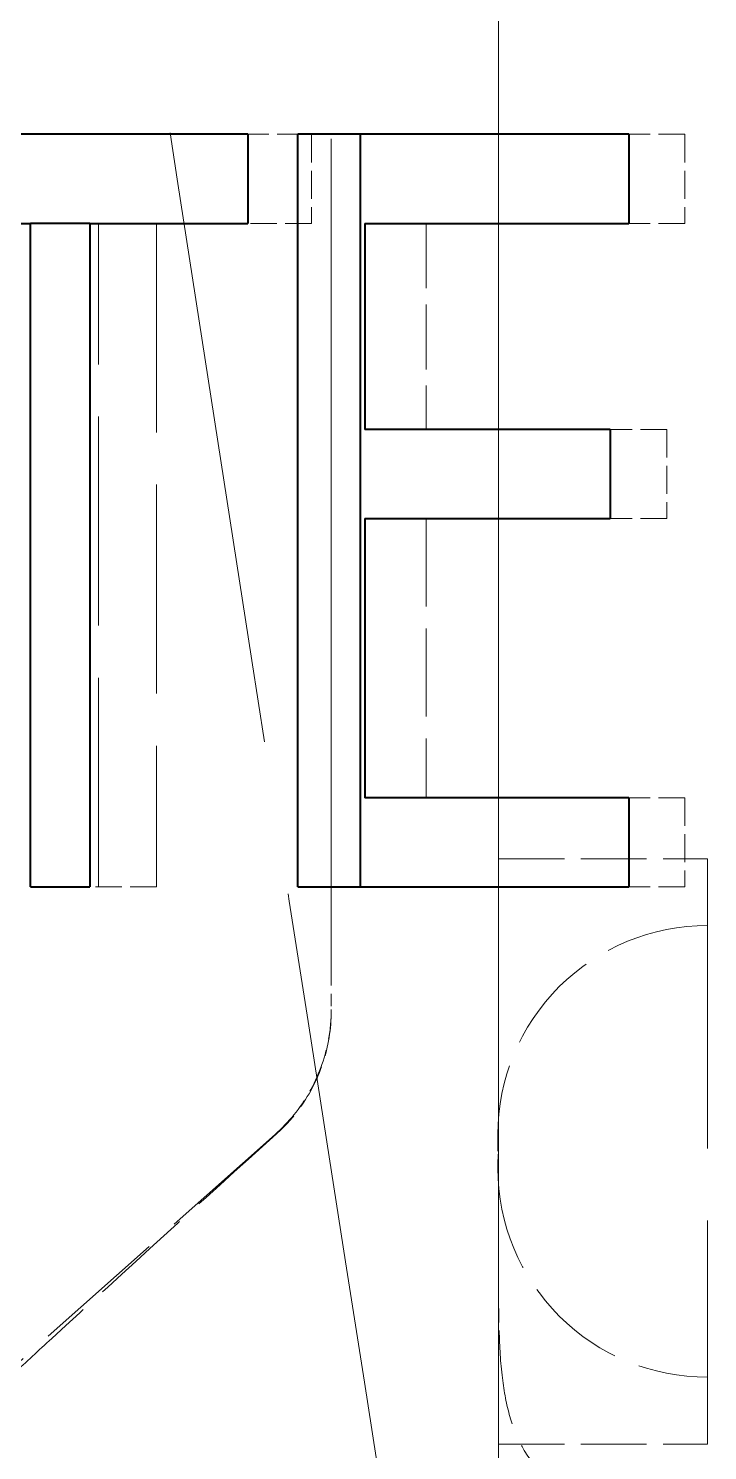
# Model space of a CAD drawing. Header units: millimetres. Extents: x 0 to 51860, y 0 to 5940.
# Drawn here: x 5289.04 to 5297.16, y 1710.37 to 1727.38 of the extents above; entities that cross this region are included whole.
import ezdxf

# ---------------------------------------------------------------- set-up
doc = ezdxf.new("R2010")
doc.units = ezdxf.units.MM
doc.header["$LTSCALE"] = 10
doc.linetypes.add('DASHED', pattern=[0.2067, 0.1654, -0.0413])
doc.layers.add('가려진 것(ISO)', color=2, linetype='DASHED', lineweight=18)
doc.layers.add('가시적인 것(ISO)', color=3, linetype='Continuous', lineweight=40)

msp = doc.modelspace()

# ---------------------------------------------------------------- linework, layer by layer
at = {"layer": '가려진 것(ISO)', "ltscale": 11.490082}
msp.add_line((5294.6612, 1752.5063), (5294.6612, 1705.0063), dxfattribs=at)
at = {"layer": '가려진 것(ISO)', "ltscale": 6.031661}
msp.add_line((5292.6612, 1716.0784), (5292.6612, 1747.7463), dxfattribs=at)
at = {"layer": '가려진 것(ISO)', "ltscale": 0.149566}
msp.add_line((5292.2609, 1726.11), (5291.663, 1726.11), dxfattribs=at)
at = {"layer": '가려진 것(ISO)', "ltscale": 0.202718}
for p, q in [((5292.4239, 1726.11), (5292.4239, 1725.0452)), ((5296.89, 1726.11), (5296.89, 1725.0452)), ((5296.6731, 1722.5801), (5296.6731, 1721.5152)), ((5296.89, 1718.1749), (5296.89, 1717.11))]:
    msp.add_line(p, q, dxfattribs=at)
at = {"layer": '가려진 것(ISO)', "ltscale": 0.19037}
for p, q in [((5296.89, 1726.11), (5296.2198, 1726.11)), ((5292.4239, 1725.0452), (5291.663, 1725.0452)), ((5296.89, 1725.0452), (5296.2198, 1725.0452)), ((5296.6731, 1722.5801), (5295.9985, 1722.5801)), ((5296.6731, 1721.5152), (5295.9985, 1721.5152)), ((5296.89, 1718.1749), (5296.2198, 1718.1749)), ((5290.5722, 1717.11), (5289.7738, 1717.11)), ((5296.89, 1717.11), (5296.2198, 1717.11))]:
    msp.add_line(p, q, dxfattribs=at)
at = {"layer": '가려진 것(ISO)', "ltscale": 1.511309}
for p, q in [((5289.8776, 1717.11), (5289.8776, 1725.0452)), ((5290.5722, 1725.0452), (5290.5722, 1717.11))]:
    msp.add_line(p, q, dxfattribs=at)
at = {"layer": '가려진 것(ISO)', "ltscale": 0.469437}
msp.add_line((5293.797, 1725.0452), (5293.797, 1722.5801), dxfattribs=at)
at = {"layer": '가려진 것(ISO)', "ltscale": 0.636137}
msp.add_line((5293.797, 1721.5152), (5293.797, 1718.1749), dxfattribs=at)
at = {"layer": '가려진 것(ISO)', "ltscale": 0.476074}
for p, q in [((5294.6612, 1717.4463), (5297.1612, 1717.4463)), ((5294.6612, 1710.4463), (5297.1612, 1710.4463))]:
    msp.add_line(p, q, dxfattribs=at)
at = {"layer": '가려진 것(ISO)', "ltscale": 2.094223}
msp.add_line((5297.1612, 1717.4463), (5297.1612, 1710.4463), dxfattribs=at)
at = {"layer": '가려진 것(ISO)', "ltscale": 0.089}
msp.add_line((5292.6612, 1716.0784), (5292.6612, 1715.6232), dxfattribs=at)
at = {"layer": '가려진 것(ISO)', "ltscale": 0.975612}
msp.add_line((5291.9899, 1714.1496), (5288.1612, 1710.7463), dxfattribs=at)
at = {"layer": '가려진 것(ISO)', "ltscale": 0.119583}
msp.add_line((5294.6532, 1714.1463), (5294.6532, 1713.7463), dxfattribs=at)
at = {"layer": '가려진 것(ISO)', "ltscale": 0.749399}
for centre, start, end in [((5297.1532, 1714.1463), 89.81634, 180), ((5297.1532, 1713.7463), 180, 270.18366)]:
    msp.add_arc(centre, 2.5, start, end, dxfattribs=at)
at = {"layer": '가려진 것(ISO)', "ltscale": 0.038037}
for centre, start, end in [((5297.1532, 1714.1463), 180, 184.58886), ((5297.1532, 1713.7463), 175.41114, 180)]:
    msp.add_arc(centre, 2.5, start, end, dxfattribs=at)
at = {"layer": '가려진 것(ISO)'}
for centre, major_axis, ratio, start_param, end_param in [((5292.6701, 1711.7463), (1.999, 0.058), 0.0609126, 6.2831823, 6.2832123), ((5287.9648, 1713.1816), (1.3533, -1.4727), 0.3977469, 6.2831287, 6.2831591)]:
    msp.add_ellipse(centre, major_axis=major_axis, ratio=ratio, start_param=start_param, end_param=end_param, dxfattribs=at)
at = {"layer": '가려진 것(ISO)', "ltscale": 4.455699}
msp.add_open_spline([(5293.2826, 1709.7463), (5292.0804, 1717.4176), (5290.891, 1725.0917), (5289.7102, 1732.7675)], degree=3, dxfattribs=at)
at = {"layer": '가려진 것(ISO)', "ltscale": 0.321458}
msp.add_open_spline([(5291.9899, 1714.1496), (5292.1512, 1714.293), (5292.2908, 1714.465), (5292.5054, 1714.8407), (5292.5828, 1715.0492), (5292.6488, 1715.3877), (5292.6612, 1715.5169), (5292.6612, 1715.6444)], degree=3, knots=[0, 0, 0, 0, 0.064753, 0.064753, 0.12977607, 0.12977607, 0.16819537, 0.16819537, 0.16819537, 0.16819537], dxfattribs=at)
at = {"layer": '가려진 것(ISO)', "ltscale": 0.328413}
msp.add_open_spline([(5292.6612, 1715.6232), (5292.6612, 1715.4119), (5292.6264, 1715.2), (5292.4931, 1714.7985), (5292.3909, 1714.6048), (5292.1866, 1714.3342), (5292.1005, 1714.2404), (5292.0068, 1714.1561)], degree=3, knots=[0, 0, 0, 0, 0.0649641, 0.0649641, 0.13204637, 0.13204637, 0.17187928, 0.17187928, 0.17187928, 0.17187928], dxfattribs=at)
at = {"layer": '가려진 것(ISO)', "ltscale": 0.755854}
msp.add_open_spline([(5292.0068, 1714.1561), (5291.1071, 1713.3458), (5290.2111, 1712.5297), (5289.318, 1711.709)], degree=3, dxfattribs=at)
at = {"layer": '가려진 것(ISO)'}
msp.add_open_spline([(5292.0068, 1714.1561), (5292.0068, 1714.1561), (5292.0068, 1714.1561), (5292.0068, 1714.156)], degree=3, dxfattribs=at)
at = {"layer": '가려진 것(ISO)', "ltscale": 0.100627}
msp.add_open_spline([(5294.6612, 1712.3326), (5294.6612, 1712.1564), (5294.664, 1711.9801), (5294.6691, 1711.8043)], degree=3, dxfattribs=at)
at = {"layer": '가려진 것(ISO)', "ltscale": 0.684905}
msp.add_open_spline([(5294.6691, 1711.8043), (5294.6746, 1711.6145), (5294.6853, 1711.4191), (5294.7271, 1711.0718), (5294.7572, 1710.9136), (5294.8366, 1710.6392), (5294.8857, 1710.5189), (5295.0127, 1710.2886), (5295.0944, 1710.1839), (5295.2579, 1710.0355), (5295.3303, 1709.983), (5295.487, 1709.8958), (5295.5699, 1709.8594), (5295.7977, 1709.7861), (5295.9573, 1709.7577), (5296.1608, 1709.7472), (5296.1992, 1709.7463), (5296.2377, 1709.7463)], degree=3, knots=[0, 0, 0, 0, 0.05711941, 0.05711941, 0.10901838, 0.10901838, 0.15926466, 0.15926466, 0.22015567, 0.22015567, 0.25949834, 0.25949834, 0.29424778, 0.29424778, 0.34645099, 0.34645099, 0.3583761, 0.3583761, 0.3583761, 0.3583761], dxfattribs=at)
at = {"layer": '가려진 것(ISO)', "ltscale": 0.338199}
msp.add_open_spline([(5289.318, 1711.709), (5289.1614, 1711.565), (5289.0103, 1711.4249), (5288.6546, 1711.0904), (5288.4575, 1710.9), (5288.3168, 1710.757)], degree=3, knots=[0, 0, 0, 0, 0.06987187, 0.06987187, 0.17688467, 0.17688467, 0.17688467, 0.17688467], dxfattribs=at)
at = {"layer": '가시적인 것(ISO)'}
for p, q in [((5291.663, 1726.11), (5287.3797, 1726.11)), ((5291.663, 1726.11), (5291.663, 1725.0452)), ((5292.2609, 1717.11), (5292.2609, 1726.11)), ((5296.2198, 1726.11), (5292.2609, 1726.11)), ((5293.0099, 1717.11), (5293.0099, 1726.11)), ((5296.2198, 1726.11), (5296.2198, 1725.0452)), ((5287.3797, 1725.0452), (5289.0651, 1725.0452)), ((5289.0651, 1717.11), (5289.0651, 1725.0452)), ((5289.7738, 1725.0452), (5289.0651, 1725.0452)), ((5289.7738, 1725.0452), (5291.663, 1725.0452)), ((5289.7738, 1725.0452), (5289.7738, 1717.11)), ((5293.064, 1725.0452), (5296.2198, 1725.0452)), ((5293.064, 1725.0452), (5293.064, 1722.5801)), ((5295.9985, 1722.5801), (5293.064, 1722.5801)), ((5295.9985, 1722.5801), (5295.9985, 1721.5152)), ((5293.064, 1721.5152), (5295.9985, 1721.5152)), ((5293.064, 1721.5152), (5293.064, 1718.1749)), ((5296.2198, 1718.1749), (5293.064, 1718.1749)), ((5296.2198, 1718.1749), (5296.2198, 1717.11)), ((5289.0651, 1717.11), (5289.7738, 1717.11)), ((5292.2609, 1717.11), (5296.2198, 1717.11))]:
    msp.add_line(p, q, dxfattribs=at)

doc.saveas('drawing.dxf')
